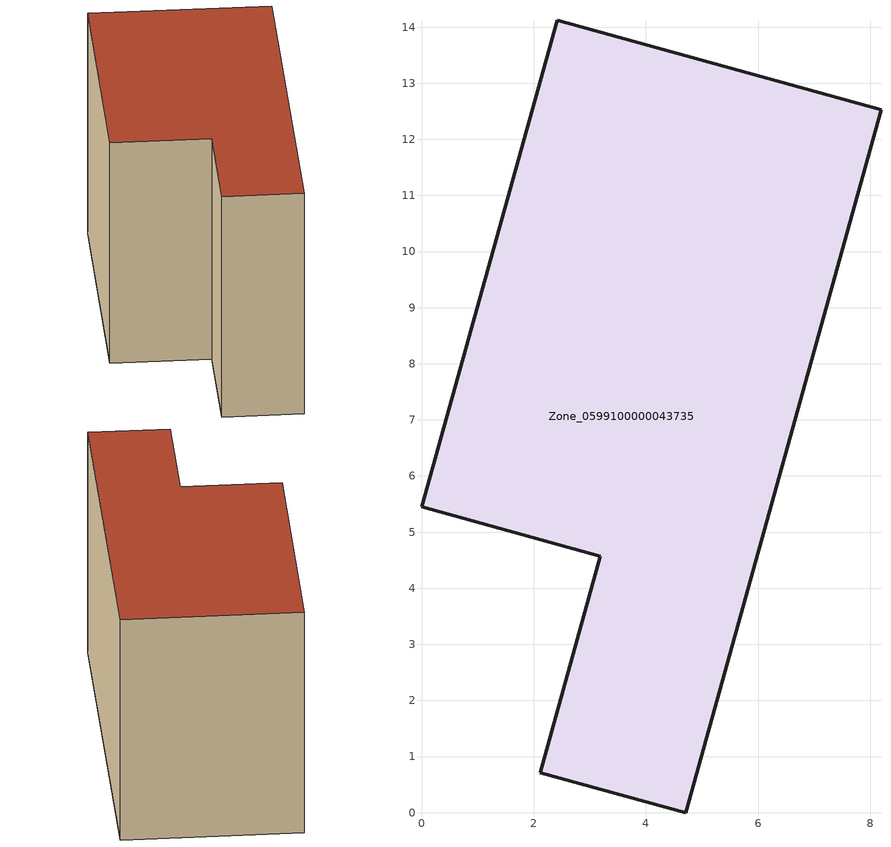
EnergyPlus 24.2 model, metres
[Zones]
Zone_0599100000043735
 floor ground (C_G): 8.19,12.52 4.71,0 2.12,0.71 3.19,4.57 0,5.45 2.42,14.12 z0
 wall outside (C_F): 4.71,0 8.19,12.52 2.42,14.12 0,5.45 3.19,4.57 2.12,0.71 4.71,0 z0:8.08
 roof outside (C_R): 2.12,0.71 4.71,0 8.19,12.52 2.42,14.12 0,5.45 3.19,4.57 z8.08
[BUILDING]
Pand.0599100000043735: North Axis=0; Terrain=City; Loads Convergence Tolerance Value=0.04; Temperature Convergence Tolerance Value=0.4; Solar Distribution=FullExterior; Maximum Number of Warmup Days=25; Minimum Number of Warmup Days=1
[Site:Location]
Rotterdam.The.Hague.AP_ZH_NLD Design_Conditions: Latitude=51.96; Longitude=4.45; Time Zone=1; Elevation=-4.5
[SITE:GROUNDTEMPERATURE:BUILDINGSURFACE]
18, 18, 18, 18, 18, 18, 18, 18, 18, 18, 18, 18
[MATERIAL] Thermal Absorptance=0.9; Solar Absorptance=0.7; Visible Absorptance=0.7
Name | Roughness | Thickness | Conductivity | Density | Specific Heat
G.TI.1975-1991 | MediumSmooth | 0.15 | 0.288461 | 540 | 1210
F.TI.1975-1991 | Rough | 0.3 | 0.230769 | 1920 | 840
R.TI.1975-1991 | MediumRough | 0.2 | 0.153846 | 1500 | 1000
[CONSTRUCTION]
C_G: G.TI.1975-1991
C_F: F.TI.1975-1991
C_R: R.TI.1975-1991
[ZONE]
Zone_0599100000043735: Type=1; Multiplier=1; Ceiling Height=Autocalculate; Volume=Autocalculate; Floor Area=autocalculate; Part of Total Floor Area=Yes
[ZONEINFILTRATION:DESIGNFLOWRATE]
Infil_Zone_0599100000043735: Zone or ZoneList or Space or SpaceList=Zone_0599100000043735; Schedule=AlwaysOn; Design Flow Rate Calculation Method=Flow/Area; Flow Rate per Floor Area=0.003; Constant Term Coefficient=1; Temperature Term Coefficient=0; Velocity Term Coefficient=0; Velocity Squared Term Coefficient=0
[HVACTEMPLATE:ZONE:IDEALLOADSAIRSYSTEM]
Zone_0599100000043735: Maximum Heating Supply Air Temperature=50; Minimum Cooling Supply Air Temperature=13; Maximum Heating Supply Air Humidity Ratio=0.0156; Minimum Cooling Supply Air Humidity Ratio=0.0077; Heating Limit=NoLimit; Cooling Limit=NoLimit; Dehumidification Control Type=ConstantSensibleHeatRatio; Cooling Sensible Heat Ratio=0.7; Dehumidification Setpoint=60; Humidification Control Type=None; Humidification Setpoint=30; Outdoor Air Method=None; Outdoor Air Flow Rate per Person=0.00944; Outdoor Air Flow Rate per Zone Floor Area=0; Outdoor Air Flow Rate per Zone=0; Demand Controlled Ventilation Type=None; Outdoor Air Economizer Type=NoEconomizer; Heat Recovery Type=None; Sensible Heat Recovery Effectiveness=0.7; Latent Heat Recovery Effectiveness=0.65
[ZONECONTROL:THERMOSTAT]
ThermostatControl_Zone_0599100000043735: Zone or ZoneList=Zone_0599100000043735; Control Type Schedule=DualSetpointControlType; Control 1=Thermostat_Zone_0599100000043735; Temperature Difference Between Cutout And Setpoint=0
[THERMOSTATSETPOINT:DUALSETPOINT]
Thermostat_Zone_0599100000043735: Heating Setpoint Temperature Schedule=HeatingSetpoint_Zone_0599100000043735; Cooling Setpoint Temperature Schedule=CoolingSetpoint_Zone_0599100000043735
[SCHEDULE:COMPACT]
HeatingSetpoint_Zone_0599100000043735: Through: 12/31, For: AllDays, Until: 24:00, 21
CoolingSetpoint_Zone_0599100000043735: Through: 12/31, For: AllDays, Until: 24:00, 24
DualSetpointControlType: Through: 12/31, For: AllDays, Until: 24:00, 4
AlwaysOn: Through: 12/31, For: AllDays, Until: 24:00, 1
